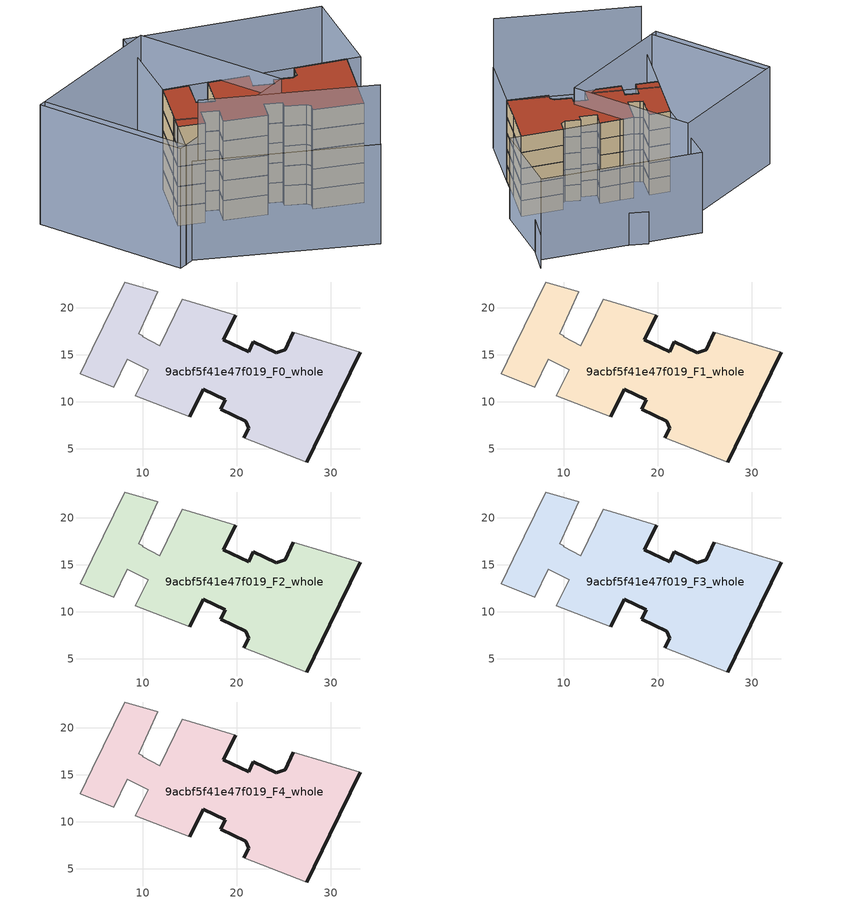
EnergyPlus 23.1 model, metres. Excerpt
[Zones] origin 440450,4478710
9acbf5f41e47f019_F0_whole
 floor ground (EU_floor_Construction): 27.4,3.6 29.85,8.61 33.1,15.26 26.01,17.38 25.14,15.57 24.16,15.24 21.76,16.41 21.25,15.33 18.53,16.61 19.87,19.2 16.5,20.23 14.18,20.92 11.78,15.99 9.97,16.92 9.99,17.02 9.54,17.24 11.59,21.69 8.07,22.75 4.62,15.65 3.35,12.96 6.88,11.57 8.35,14.53 10.55,13.44 9.2,10.67 15,8.44 16.44,11.34 18.74,10.23 18.28,9.24 20.92,7.92 21.27,7.2 20.74,6.2 z0
 wall outside (EU_wall_Construction): 20.74,6.2 21.27,7.2 20.92,7.92 18.28,9.24 18.74,10.23 16.44,11.34 15,8.44 / 19.87,19.2 18.53,16.61 21.25,15.33 21.76,16.41 24.16,15.24 25.14,15.57 26.01,17.38 / 33.1,15.26 29.85,8.61 27.4,3.6 z0:3
 wall adiabatic (EU_wall_Construction): 15,8.44 9.2,10.67 10.55,13.44 8.35,14.53 6.88,11.57 3.35,12.96 4.62,15.65 8.07,22.75 11.59,21.69 9.54,17.24 9.99,17.02 9.97,16.92 11.78,15.99 14.18,20.92 16.5,20.23 19.87,19.2 / 26.01,17.38 33.1,15.26 / 27.4,3.6 20.74,6.2 z0:3
9acbf5f41e47f019_F1_whole
 floor to 9acbf5f41e47f019_F0_whole (EU_floor_Construction): 27.4,3.6 29.85,8.61 33.1,15.26 26.01,17.38 25.14,15.57 24.16,15.24 21.76,16.41 21.25,15.33 18.53,16.61 19.87,19.2 16.5,20.23 14.18,20.92 11.78,15.99 9.97,16.92 9.99,17.02 9.54,17.24 11.59,21.69 8.06,22.75 4.62,15.65 3.35,12.96 6.88,11.57 8.35,14.53 10.55,13.44 9.2,10.67 15,8.44 16.44,11.34 18.74,10.23 18.28,9.24 20.92,7.92 21.27,7.2 20.74,6.2 z3
 wall outside (EU_wall_Construction): 20.74,6.2 21.27,7.2 20.92,7.92 18.28,9.24 18.74,10.23 16.44,11.34 15,8.44 / 19.87,19.2 18.53,16.61 21.25,15.33 21.76,16.41 24.16,15.24 25.14,15.57 26.01,17.38 / 33.1,15.26 29.85,8.61 27.4,3.6 z3:6
 wall adiabatic (EU_wall_Construction): 15,8.44 9.2,10.67 10.55,13.44 8.35,14.53 6.88,11.57 3.35,12.96 4.62,15.65 8.07,22.75 11.59,21.69 9.54,17.24 9.99,17.02 9.97,16.92 11.78,15.99 14.18,20.92 16.5,20.23 19.87,19.2 / 26.01,17.38 33.1,15.26 / 27.4,3.6 20.74,6.2 z3:6
9acbf5f41e47f019_F2_whole
 floor to 9acbf5f41e47f019_F1_whole (EU_floor_Construction): 27.4,3.6 29.85,8.61 33.1,15.26 26.01,17.38 25.14,15.57 24.16,15.24 21.76,16.41 21.25,15.33 18.53,16.61 19.87,19.2 16.5,20.23 14.18,20.92 11.78,15.99 9.97,16.92 9.99,17.02 9.54,17.24 11.59,21.69 8.06,22.75 4.62,15.65 3.35,12.96 6.88,11.57 8.35,14.53 10.55,13.44 9.2,10.67 15,8.44 16.44,11.34 18.74,10.23 18.28,9.24 20.92,7.92 21.27,7.2 20.74,6.2 z6
 wall outside (EU_wall_Construction): 20.74,6.2 21.27,7.2 20.92,7.92 18.28,9.24 18.74,10.23 16.44,11.34 15,8.44 / 19.87,19.2 18.53,16.61 21.25,15.33 21.76,16.41 24.16,15.24 25.14,15.57 26.01,17.38 / 33.1,15.26 29.85,8.61 27.4,3.6 z6:9
 wall adiabatic (EU_wall_Construction): 15,8.44 9.2,10.67 10.55,13.44 8.35,14.53 6.88,11.57 3.35,12.96 4.62,15.65 8.07,22.75 11.59,21.69 9.54,17.24 9.99,17.02 9.97,16.92 11.78,15.99 14.18,20.92 16.5,20.23 19.87,19.2 / 26.01,17.38 33.1,15.26 / 27.4,3.6 20.74,6.2 z6:9
9acbf5f41e47f019_F3_whole
 floor to 9acbf5f41e47f019_F2_whole (EU_floor_Construction): 27.4,3.6 29.85,8.61 33.1,15.26 26.01,17.38 25.14,15.57 24.16,15.24 21.76,16.41 21.25,15.33 18.53,16.61 19.87,19.2 16.5,20.23 14.18,20.92 11.78,15.99 9.97,16.92 9.99,17.02 9.54,17.24 11.59,21.69 8.06,22.75 4.62,15.65 3.35,12.96 6.88,11.57 8.35,14.53 10.55,13.44 9.2,10.67 15,8.44 16.44,11.34 18.74,10.23 18.28,9.24 20.92,7.92 21.27,7.2 20.74,6.2 z9
 wall outside (EU_wall_Construction): 20.74,6.2 21.27,7.2 20.92,7.92 18.28,9.24 18.74,10.23 16.44,11.34 15,8.44 / 19.87,19.2 18.53,16.61 21.25,15.33 21.76,16.41 24.16,15.24 25.14,15.57 26.01,17.38 / 33.1,15.26 29.85,8.61 27.4,3.6 z9:12
 wall adiabatic (EU_wall_Construction): 15,8.44 9.2,10.67 10.55,13.44 8.35,14.53 6.88,11.57 3.35,12.96 4.62,15.65 8.07,22.75 11.59,21.69 9.54,17.24 9.99,17.02 9.97,16.92 11.78,15.99 14.18,20.92 16.5,20.23 19.87,19.2 / 26.01,17.38 33.1,15.26 / 27.4,3.6 20.74,6.2 z9:12
9acbf5f41e47f019_F4_whole
 floor to 9acbf5f41e47f019_F3_whole (EU_floor_Construction): 27.4,3.6 29.85,8.61 33.1,15.26 26.01,17.38 25.14,15.57 24.16,15.24 21.76,16.41 21.25,15.33 18.53,16.61 19.87,19.2 16.5,20.23 14.18,20.92 11.78,15.99 9.97,16.92 9.99,17.02 9.54,17.24 11.59,21.69 8.06,22.75 4.62,15.65 3.35,12.96 6.88,11.57 8.35,14.53 10.55,13.44 9.2,10.67 15,8.44 16.44,11.34 18.74,10.23 18.28,9.24 20.92,7.92 21.27,7.2 20.74,6.2 z12
 wall outside (EU_wall_Construction): 20.74,6.2 21.27,7.2 20.92,7.92 18.28,9.24 18.74,10.23 16.44,11.34 15,8.44 / 19.87,19.2 18.53,16.61 21.25,15.33 21.76,16.41 24.16,15.24 25.14,15.57 26.01,17.38 / 33.1,15.26 29.85,8.61 27.4,3.6 z12:15
 wall adiabatic (EU_wall_Construction): 15,8.44 9.2,10.67 10.55,13.44 8.35,14.53 6.88,11.57 3.35,12.96 4.62,15.65 8.07,22.75 11.59,21.69 9.54,17.24 9.99,17.02 9.97,16.92 11.78,15.99 14.18,20.92 16.5,20.23 19.87,19.2 / 26.01,17.38 33.1,15.26 / 27.4,3.6 20.74,6.2 z12:15
 roof outside (EU_roof_Construction): 33.1,15.26 29.85,8.61 27.4,3.6 20.74,6.2 21.27,7.2 20.92,7.92 18.28,9.24 18.74,10.23 16.44,11.34 15,8.44 9.2,10.67 10.55,13.44 8.35,14.53 6.88,11.57 3.35,12.96 4.62,15.65 8.07,22.75 11.59,21.69 9.54,17.24 9.99,17.02 9.97,16.92 11.78,15.99 14.18,20.92 16.5,20.23 19.87,19.2 18.53,16.61 21.25,15.33 21.76,16.41 24.16,15.24 25.14,15.57 26.01,17.38 z15
shading: -0.11,3.66 22.12,-7.17 z0:24; -10.02,24.78 -2.32,3.43 / -11.08,24.4 11.63,32.52 / 11.63,32.52 19.25,11.23 / 19.25,11.23 -3.47,3.11 / -3.47,3.11 -11.08,24.4 z0:18; 22.17,-7.22 -1.02,3.98 / -1.02,3.98 4.21,14.81 / 4.21,14.81 27.4,3.6 / 27.4,3.6 22.17,-7.22 / 35.02,14.66 8.06,22.75 / 8.06,22.75 12.51,37.55 / 12.51,37.55 39.47,29.46 / 39.47,29.46 35.02,14.66 z0:15; 41.24,31.72 38.63,26.69 / 38.63,26.69 21.88,35.38 z0:6
[Building]
EU S2 Campaign: North Axis=0; Terrain=City; Solar Distribution=FullExterior
[Site:Location]
Madrid: Latitude=40.5; Longitude=-3.5; Time Zone=1; Elevation=609
[SizingPeriod:WeatherFileDays]
AnnualSizingPeriod: Begin Month=1; Begin Day of Month=1; End Month=12; End Day of Month=31; Day of Week for Start Day=Monday; Use Weather File Daylight Saving Period=No; Use Weather File Rain and Snow Indicators=No
[MATERIAL]
EU_InternalMass_Material: Roughness=MediumRough; Thickness=0.1; Conductivity=1; Density=1800; Specific Heat=900; Thermal Absorptance=0.9; Solar Absorptance=0.7; Visible Absorptance=0.7
[MATERIAL:NOMASS] Roughness=MediumRough; Thermal Absorptance=0.9; Solar Absorptance=0.7; Visible Absorptance=0.7
Name | Thermal Resistance
EU_wall_NoMass | 0.419739
EU_roof_NoMass | 0.352165
EU_floor_NoMass | 0.608284
[CONSTRUCTION]
EU_wall_Construction: EU_wall_NoMass
EU_roof_Construction: EU_roof_NoMass
EU_floor_Construction: EU_floor_NoMass
EU_InternalMass_Construction: EU_InternalMass_Material
[ZONE] Type=1; Multiplier=1; Ceiling Height=autocalculate; Floor Area=autocalculate; Part of Total Floor Area=Yes
Name | Volume
9acbf5f41e47f019_F0_whole | 761.476
9acbf5f41e47f019_F1_whole; 9acbf5f41e47f019_F2_whole; 9acbf5f41e47f019_F3_whole; 9acbf5f41e47f019_F4_whole | 761.477
[INTERNALMASS] Construction=EU_InternalMass_Construction; Surface Area=253.825
Name | Zone or ZoneList
9acbf5f41e47f019_F0_whole_EU_InternalMass | 9acbf5f41e47f019_F0_whole
9acbf5f41e47f019_F1_whole_EU_InternalMass | 9acbf5f41e47f019_F1_whole
9acbf5f41e47f019_F2_whole_EU_InternalMass | 9acbf5f41e47f019_F2_whole
9acbf5f41e47f019_F3_whole_EU_InternalMass | 9acbf5f41e47f019_F3_whole
9acbf5f41e47f019_F4_whole_EU_InternalMass | 9acbf5f41e47f019_F4_whole
[OTHEREQUIPMENT] Fuel Type=Electricity; Design Level Calculation Method=Watts/Area; Power per Zone Floor Area=1; Fraction Latent=0; Fraction Radiant=0; Fraction Lost=0; Carbon Dioxide Generation Rate=0; EndUse Subcategory=EU_Step8_InternalGains
Name | Zone or ZoneList or Space or SpaceList | Schedule
EU_Step8_InternalGain_9acbf5f41e47f019_F0_whole_f000 | 9acbf5f41e47f019_F0_whole | EU_Step8_GainSchedule_9acbf5f41e47f019_F0_whole_f000
EU_Step8_InternalGain_9acbf5f41e47f019_F1_whole_f000 | 9acbf5f41e47f019_F1_whole | EU_Step8_GainSchedule_9acbf5f41e47f019_F1_whole_f000
EU_Step8_InternalGain_9acbf5f41e47f019_F2_whole_f000 | 9acbf5f41e47f019_F2_whole | EU_Step8_GainSchedule_9acbf5f41e47f019_F2_whole_f000
EU_Step8_InternalGain_9acbf5f41e47f019_F3_whole_f000 | 9acbf5f41e47f019_F3_whole | EU_Step8_GainSchedule_9acbf5f41e47f019_F3_whole_f000
EU_Step8_InternalGain_9acbf5f41e47f019_F4_whole_f000 | 9acbf5f41e47f019_F4_whole | EU_Step8_GainSchedule_9acbf5f41e47f019_F4_whole_f000
[ZONEVENTILATION:DESIGNFLOWRATE] Schedule=EU_AlwaysOn; Design Flow Rate Calculation Method=AirChanges/Hour; Air Changes per Hour=0.703302; Ventilation Type=Natural; Fan Pressure Rise=0; Fan Total Efficiency=1; Constant Term Coefficient=1; Temperature Term Coefficient=0; Velocity Term Coefficient=0; Velocity Squared Term Coefficient=0; Minimum Indoor Temperature=-100; Maximum Indoor Temperature=100; Delta Temperature=-100; Minimum Outdoor Temperature=-100; Maximum Outdoor Temperature=100; Maximum Wind Speed=40
Name | Zone or ZoneList or Space or SpaceList
EU_ConstantAir_9acbf5f41e47f019_F0_whole | 9acbf5f41e47f019_F0_whole
EU_ConstantAir_9acbf5f41e47f019_F1_whole | 9acbf5f41e47f019_F1_whole
EU_ConstantAir_9acbf5f41e47f019_F2_whole | 9acbf5f41e47f019_F2_whole
EU_ConstantAir_9acbf5f41e47f019_F3_whole | 9acbf5f41e47f019_F3_whole
EU_ConstantAir_9acbf5f41e47f019_F4_whole | 9acbf5f41e47f019_F4_whole
[HVACTEMPLATE:THERMOSTAT] Constant Heating Setpoint=20; Constant Cooling Setpoint=50
EU_HeatOnly_9acbf5f41e47f019_F0_whole; EU_HeatOnly_9acbf5f41e47f019_F1_whole; EU_HeatOnly_9acbf5f41e47f019_F2_whole; EU_HeatOnly_9acbf5f41e47f019_F3_whole; EU_HeatOnly_9acbf5f41e47f019_F4_whole
[HVACTEMPLATE:ZONE:IDEALLOADSAIRSYSTEM] System Availability Schedule=EU_AlwaysOn; Maximum Heating Supply Air Temperature=50; Minimum Cooling Supply Air Temperature=13; Maximum Heating Supply Air Humidity Ratio=0.0156; Minimum Cooling Supply Air Humidity Ratio=0.0077; Heating Limit=NoLimit; Cooling Limit=NoLimit; Heating Availability Schedule=EU_AlwaysOn; Cooling Availability Schedule=EU_CoolingOff; Dehumidification Control Type=ConstantSensibleHeatRatio; Cooling Sensible Heat Ratio=0.7; Dehumidification Setpoint=60; Humidification Control Type=None; Humidification Setpoint=30; Outdoor Air Method=None; Outdoor Air Flow Rate per Person=0.00944; Outdoor Air Flow Rate per Zone Floor Area=0; Outdoor Air Flow Rate per Zone=0; Demand Controlled Ventilation Type=None; Outdoor Air Economizer Type=NoEconomizer; Heat Recovery Type=None; Sensible Heat Recovery Effectiveness=0.7; Latent Heat Recovery Effectiveness=0.65
Name | Template Thermostat
9acbf5f41e47f019_F0_whole | EU_HeatOnly_9acbf5f41e47f019_F0_whole
9acbf5f41e47f019_F1_whole | EU_HeatOnly_9acbf5f41e47f019_F1_whole
9acbf5f41e47f019_F2_whole | EU_HeatOnly_9acbf5f41e47f019_F2_whole
9acbf5f41e47f019_F3_whole | EU_HeatOnly_9acbf5f41e47f019_F3_whole
9acbf5f41e47f019_F4_whole | EU_HeatOnly_9acbf5f41e47f019_F4_whole
[SIZING:ZONE] Zone Cooling Design Supply Air Temperature Input Method=SupplyAirTemperature; Zone Cooling Design Supply Air Temperature=13; Zone Heating Design Supply Air Temperature Input Method=SupplyAirTemperature; Zone Heating Design Supply Air Temperature=50; Zone Cooling Design Supply Air Humidity Ratio=0.008; Zone Heating Design Supply Air Humidity Ratio=0.008; Cooling Design Air Flow Method=DesignDay; Cooling Design Air Flow Rate=0; Cooling Minimum Air Flow per Zone Floor Area=0.000762; Cooling Minimum Air Flow=0; Cooling Minimum Air Flow Fraction=0.2; Heating Design Air Flow Method=DesignDay; Heating Design Air Flow Rate=0; Heating Maximum Air Flow per Zone Floor Area=0.002032; Heating Maximum Air Flow=0.141576; Heating Maximum Air Flow Fraction=0.3; Account for Dedicated Outdoor Air System=No; Dedicated Outdoor Air System Control Strategy=NeutralSupplyAir; Dedicated Outdoor Air Low Setpoint Temperature for Design=autosize; Dedicated Outdoor Air High Setpoint Temperature for Design=autosize; Zone Load Sizing Method=Sensible Load Only No Latent Load; Zone Latent Cooling Design Supply Air Humidity Ratio Input Method=HumidityRatioDifference; Zone Cooling Design Supply Air Humidity Ratio Difference=0.005; Zone Latent Heating Design Supply Air Humidity Ratio Input Method=HumidityRatioDifference; Zone Humidification Design Supply Air Humidity Ratio Difference=0.005
9acbf5f41e47f019_F0_whole; 9acbf5f41e47f019_F1_whole; 9acbf5f41e47f019_F2_whole; 9acbf5f41e47f019_F3_whole; 9acbf5f41e47f019_F4_whole
[SCHEDULE:CONSTANT]
Name | Hourly Value
EU_AlwaysOn | 1
EU_CoolingOff | 0
[SCHEDULE:FILE] Column Number=1; Rows to Skip at Top=0; Number of Hours of Data=8760; Column Separator=Comma; Interpolate to Timestep=No; Minutes per Item=60; Adjust Schedule for Daylight Savings=Yes
Name | File
EU_Step8_GainSchedule_9acbf5f41e47f019_F0_whole_f000 | ../../schedules/9acbf5f41e47f019/9acbf5f41e47f019_F0_whole_f000_gain.csv
EU_Step8_GainSchedule_9acbf5f41e47f019_F1_whole_f000 | ../../schedules/9acbf5f41e47f019/9acbf5f41e47f019_F1_whole_f000_gain.csv
EU_Step8_GainSchedule_9acbf5f41e47f019_F2_whole_f000 | ../../schedules/9acbf5f41e47f019/9acbf5f41e47f019_F2_whole_f000_gain.csv
EU_Step8_GainSchedule_9acbf5f41e47f019_F3_whole_f000 | ../../schedules/9acbf5f41e47f019/9acbf5f41e47f019_F3_whole_f000_gain.csv
EU_Step8_GainSchedule_9acbf5f41e47f019_F4_whole_f000 | ../../schedules/9acbf5f41e47f019/9acbf5f41e47f019_F4_whole_f000_gain.csv
